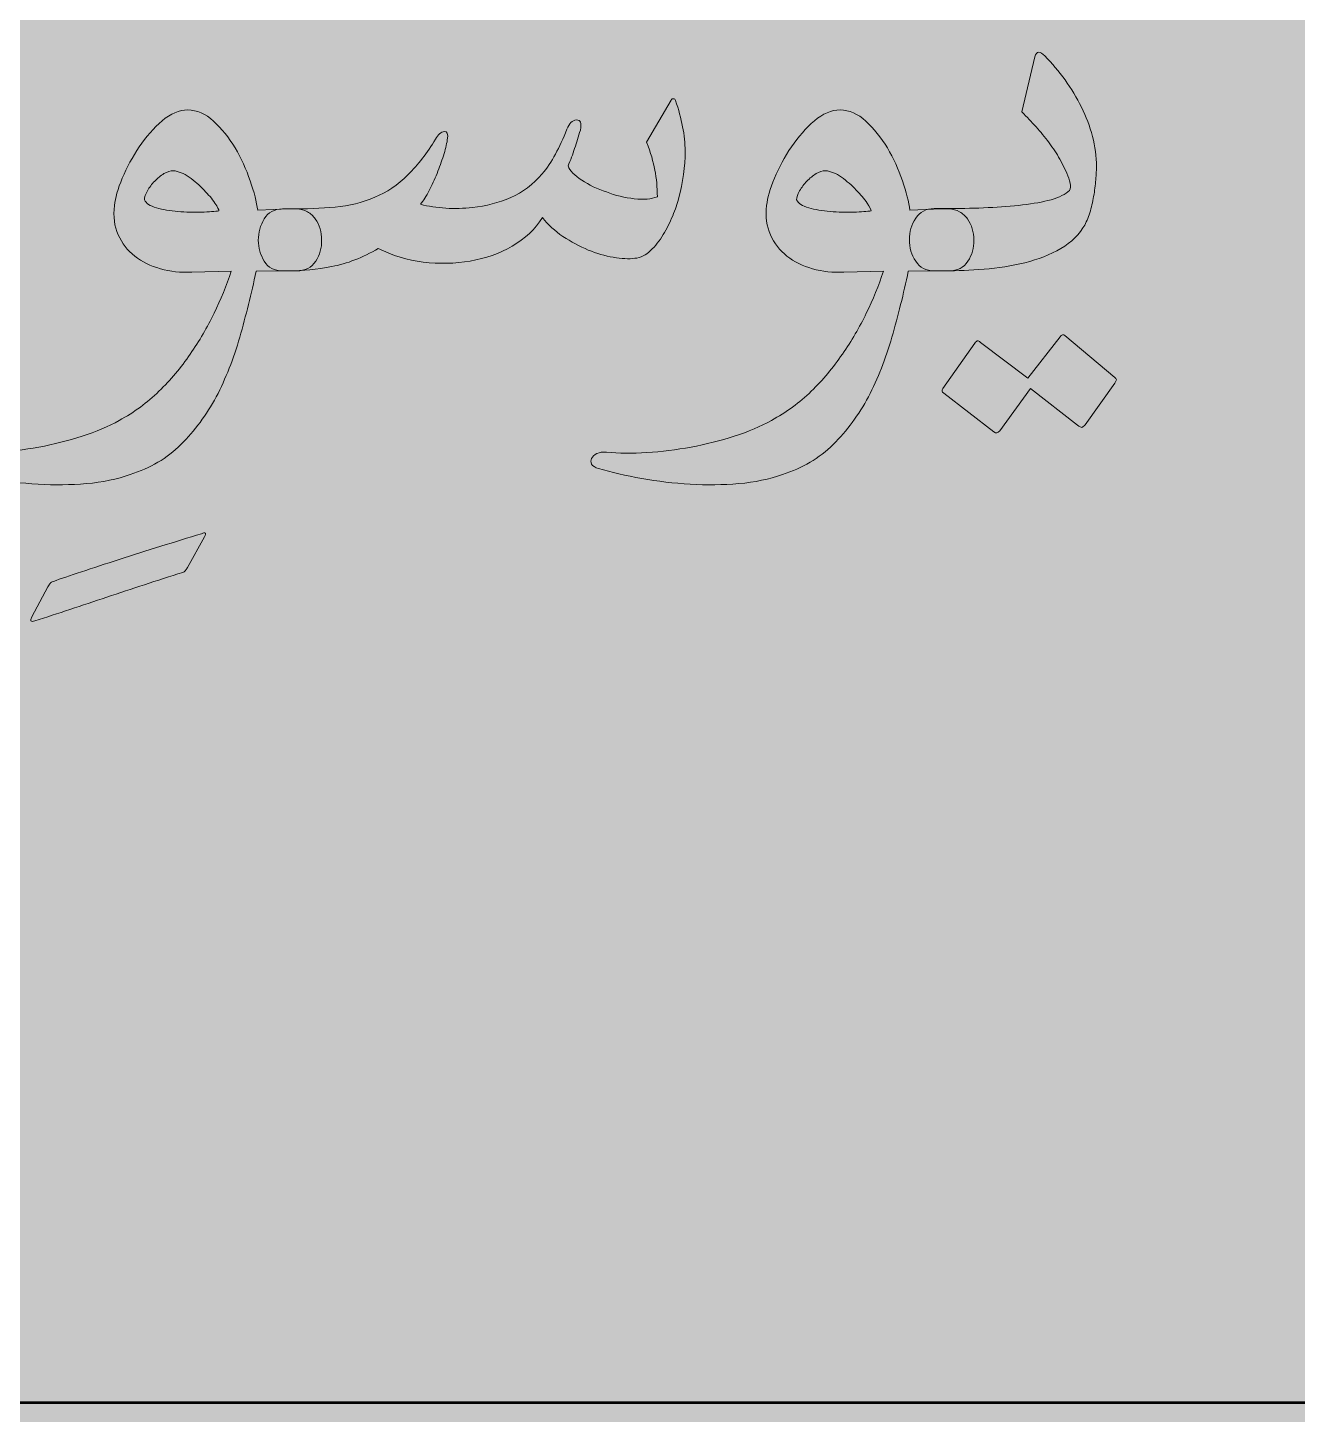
# Model space of a CAD drawing. Header units: inches. Extents: x -1481 to -429, y -1676 to -696.
# Drawn here: x -817.47 to -800.59, y -1240.95 to -1222.51 of the extents above; entities that cross this region are included whole.
import ezdxf

# ---------------------------------------------------------------- set-up
doc = ezdxf.new("R2010")
doc.units = ezdxf.units.IN
doc.header["$MEASUREMENT"] = 0
doc.layers.add('Layer 1', color=7, linetype='Continuous')

# ---------------------------------------------------------------- blocks, each defined once
blk = doc.blocks.new('block 75')
at = {"layer": 'Layer 1', "true_color": 0x009344}
h = blk.add_hatch(color=114, dxfattribs=at)
h.dxf.hatch_style = 2
h.paths.add_polyline_path([(-693.785, -1296.171), (-933.785, -1296.171), (-933.785, -1006.171), (-693.785, -1006.171)])
blk = doc.blocks.new('block 140')
at = {"layer": 'Layer 1', "true_color": 0x49c6ea}
h = blk.add_hatch(color=133, dxfattribs=at)
h.dxf.hatch_style = 2
h.paths.add_polyline_path([(-919.173, -1282.809), (-748.857, -1282.809), (-748.857, -1065.618), (-919.173, -1065.618)])
h = blk.add_hatch(color=133, dxfattribs=at)
h.dxf.hatch_style = 2
h.paths.add_polyline_path([(-907.435, -1277.731), (-761.338, -1277.731), (-761.338, -1076.165), (-907.435, -1076.165)])
at = {"layer": 'Layer 1', "true_color": 0xffed96}
h = blk.add_hatch(color=41, dxfattribs=at)
h.dxf.hatch_style = 2
h.paths.add_polyline_path([(-912.062, -1240.799), (-756.36, -1240.799), (-756.36, -1208.274), (-912.062, -1208.274)])
at = {"layer": 'Layer 1', "lineweight": 0}
blk.add_lwpolyline([(-912.062, -1240.799), (-756.36, -1240.799), (-756.36, -1208.274), (-912.062, -1208.274), (-912.062, -1240.799)], dxfattribs=at)
at = {"layer": 'Layer 1', "color": 44, "lineweight": 53, "true_color": 0xaf7e09}
blk.add_lwpolyline([(-912.062, -1240.799), (-756.36, -1240.799), (-756.36, -1208.274), (-912.062, -1208.274), (-912.062, -1240.799)], dxfattribs=at)
blk = doc.blocks.new('block 187')
at = {"layer": 'Layer 1', "true_color": 0x231f20}
h = blk.add_hatch(color=250, dxfattribs=at)
h.dxf.hatch_style = 2
edge = h.paths.add_edge_path()
edge.add_spline(control_points=[(-815.407, -1229.756), (-815.75, -1229.864), (-816.087, -1229.974), (-816.419, -1230.086), (-816.752, -1230.198), (-817.07, -1230.303), (-817.375, -1230.401), (-817.431, -1230.419), (-817.445, -1230.401), (-817.417, -1230.349), (-817.417, -1230.349), (-817.201, -1229.95), (-817.201, -1229.95), (-817.191, -1229.929), (-817.181, -1229.913), (-817.173, -1229.903), (-817.164, -1229.892), (-817.149, -1229.883), (-817.128, -1229.876), (-817.034, -1229.841), (-816.909, -1229.798), (-816.755, -1229.748), (-816.601, -1229.697), (-816.434, -1229.643), (-816.254, -1229.585), (-816.074, -1229.527), (-815.889, -1229.469), (-815.7, -1229.409), (-815.511, -1229.35), (-815.331, -1229.294), (-815.16, -1229.241), (-815.132, -1229.231), (-815.114, -1229.228), (-815.107, -1229.233), (-815.1, -1229.239), (-815.104, -1229.255), (-815.118, -1229.283), (-815.118, -1229.283), (-815.344, -1229.693), (-815.344, -1229.693), (-815.354, -1229.707), (-815.364, -1229.72), (-815.372, -1229.732), (-815.381, -1229.744), (-815.393, -1229.752), (-815.407, -1229.756)], knot_values=[0, 0, 0, 0, 1, 1, 1, 2, 2, 2, 3, 3, 3, 4, 4, 4, 5, 5, 5, 6, 6, 6, 7, 7, 7, 8, 8, 8, 9, 9, 9, 10, 10, 10, 11, 11, 11, 12, 12, 12, 13, 13, 13, 14, 14, 14, 15, 15, 15, 15], degree=3, periodic=1)
at = {"layer": 'Layer 1', "lineweight": 0}
blk.add_open_spline([(-815.407, -1229.756), (-815.75, -1229.864), (-816.087, -1229.974), (-816.419, -1230.086), (-816.752, -1230.198), (-817.07, -1230.303), (-817.375, -1230.401), (-817.431, -1230.419), (-817.445, -1230.401), (-817.417, -1230.349), (-817.417, -1230.349), (-817.201, -1229.95), (-817.201, -1229.95), (-817.191, -1229.929), (-817.181, -1229.913), (-817.173, -1229.903), (-817.164, -1229.892), (-817.149, -1229.883), (-817.128, -1229.876), (-817.034, -1229.841), (-816.909, -1229.798), (-816.755, -1229.748), (-816.601, -1229.697), (-816.434, -1229.643), (-816.254, -1229.585), (-816.074, -1229.527), (-815.889, -1229.469), (-815.7, -1229.409), (-815.511, -1229.35), (-815.331, -1229.294), (-815.16, -1229.241), (-815.132, -1229.231), (-815.114, -1229.228), (-815.107, -1229.233), (-815.1, -1229.239), (-815.104, -1229.255), (-815.118, -1229.283), (-815.118, -1229.283), (-815.344, -1229.693), (-815.344, -1229.693), (-815.354, -1229.707), (-815.364, -1229.72), (-815.372, -1229.732), (-815.381, -1229.744), (-815.393, -1229.752), (-815.407, -1229.756)], degree=3, knots=[0, 0, 0, 0, 1, 1, 1, 2, 2, 2, 3, 3, 3, 4, 4, 4, 5, 5, 5, 6, 6, 6, 7, 7, 7, 8, 8, 8, 9, 9, 9, 10, 10, 10, 11, 11, 11, 12, 12, 12, 13, 13, 13, 14, 14, 14, 15, 15, 15, 15], dxfattribs=at)
blk = doc.blocks.new('block 139')
at = {"layer": 'Layer 1', "true_color": 0x231f20}
h = blk.add_hatch(color=250, dxfattribs=at)
h.dxf.hatch_style = 2
edge = h.paths.add_edge_path()
edge.add_spline(control_points=[(-803.944, -1222.886), (-803.846, -1222.984), (-803.756, -1223.09), (-803.674, -1223.206), (-803.591, -1223.321), (-803.519, -1223.442), (-803.456, -1223.568), (-803.393, -1223.694), (-803.344, -1223.823), (-803.309, -1223.956), (-803.274, -1224.089), (-803.256, -1224.224), (-803.256, -1224.36), (-803.256, -1224.42), (-803.26, -1224.486), (-803.267, -1224.56), (-803.274, -1224.633), (-803.284, -1224.708), (-803.298, -1224.783), (-803.312, -1224.858), (-803.331, -1224.93), (-803.353, -1224.998), (-803.376, -1225.066), (-803.403, -1225.125), (-803.435, -1225.174), (-803.519, -1225.3), (-803.635, -1225.401), (-803.784, -1225.478), (-803.932, -1225.555), (-804.096, -1225.613), (-804.274, -1225.652), (-804.453, -1225.69), (-804.634, -1225.715), (-804.818, -1225.728), (-805.001, -1225.74), (-805.169, -1225.746), (-805.319, -1225.746), (-805.319, -1225.746), (-805.413, -1225.746), (-805.413, -1225.746), (-805.522, -1225.746), (-805.604, -1225.703), (-805.66, -1225.617), (-805.716, -1225.532), (-805.744, -1225.436), (-805.744, -1225.331), (-805.744, -1225.226), (-805.716, -1225.131), (-805.66, -1225.045), (-805.604, -1224.96), (-805.522, -1224.917), (-805.413, -1224.917), (-805.413, -1224.917), (-805.319, -1224.917), (-805.319, -1224.917), (-805.151, -1224.917), (-804.984, -1224.914), (-804.818, -1224.909), (-804.652, -1224.904), (-804.495, -1224.894), (-804.348, -1224.88), (-804.198, -1224.866), (-804.063, -1224.846), (-803.944, -1224.82), (-803.825, -1224.793), (-803.73, -1224.758), (-803.66, -1224.712), (-803.622, -1224.691), (-803.602, -1224.665), (-803.6, -1224.633), (-803.598, -1224.602), (-803.606, -1224.562), (-803.624, -1224.513), (-803.659, -1224.422), (-803.698, -1224.338), (-803.742, -1224.261), (-803.786, -1224.184), (-803.834, -1224.11), (-803.886, -1224.04), (-803.942, -1223.967), (-804, -1223.897), (-804.059, -1223.83), (-804.119, -1223.764), (-804.182, -1223.697), (-804.248, -1223.631), (-804.248, -1223.631), (-804.075, -1222.896), (-804.075, -1222.896), (-804.065, -1222.858), (-804.047, -1222.838), (-804.023, -1222.838), (-803.998, -1222.838), (-803.972, -1222.854), (-803.944, -1222.886)], knot_values=[0, 0, 0, 0, 1, 1, 1, 2, 2, 2, 3, 3, 3, 4, 4, 4, 5, 5, 5, 6, 6, 6, 7, 7, 7, 8, 8, 8, 9, 9, 9, 10, 10, 10, 11, 11, 11, 12, 12, 12, 13, 13, 13, 14, 14, 14, 15, 15, 15, 16, 16, 16, 17, 17, 17, 18, 18, 18, 19, 19, 19, 20, 20, 20, 21, 21, 21, 22, 22, 22, 23, 23, 23, 24, 24, 24, 25, 25, 25, 26, 26, 26, 27, 27, 27, 28, 28, 28, 29, 29, 29, 30, 30, 30, 31, 31, 31, 31], degree=3, periodic=1)
edge = h.paths.add_edge_path()
edge.add_spline(control_points=[(-803.408, -1227.793), (-803.426, -1227.814), (-803.44, -1227.825), (-803.45, -1227.827), (-803.461, -1227.829), (-803.48, -1227.819), (-803.508, -1227.798), (-803.508, -1227.798), (-804.133, -1227.31), (-804.133, -1227.31), (-804.133, -1227.31), (-804.542, -1227.872), (-804.542, -1227.872), (-804.567, -1227.903), (-804.593, -1227.908), (-804.621, -1227.887), (-804.621, -1227.887), (-805.287, -1227.373), (-805.287, -1227.373), (-805.312, -1227.355), (-805.315, -1227.334), (-805.298, -1227.31), (-805.298, -1227.31), (-804.873, -1226.706), (-804.873, -1226.706), (-804.859, -1226.685), (-804.847, -1226.675), (-804.836, -1226.675), (-804.826, -1226.675), (-804.813, -1226.682), (-804.799, -1226.696), (-804.799, -1226.696), (-804.169, -1227.174), (-804.169, -1227.174), (-804.169, -1227.174), (-803.739, -1226.622), (-803.739, -1226.622), (-803.718, -1226.594), (-803.697, -1226.589), (-803.676, -1226.607), (-803.676, -1226.607), (-803.01, -1227.163), (-803.01, -1227.163), (-802.985, -1227.181), (-802.985, -1227.205), (-803.01, -1227.237), (-803.01, -1227.237), (-803.408, -1227.793), (-803.408, -1227.793)], knot_values=[0, 0, 0, 0, 1, 1, 1, 2, 2, 2, 3, 3, 3, 4, 4, 4, 5, 5, 5, 6, 6, 6, 7, 7, 7, 8, 8, 8, 9, 9, 9, 10, 10, 10, 11, 11, 11, 12, 12, 12, 13, 13, 13, 14, 14, 14, 15, 15, 15, 16, 16, 16, 16], degree=3, periodic=1)
h = blk.add_hatch(color=250, dxfattribs=at)
h.dxf.hatch_style = 2
edge = h.paths.add_edge_path()
edge.add_spline(control_points=[(-810.298, -1223.862), (-810.27, -1223.785), (-810.228, -1223.744), (-810.172, -1223.738), (-810.116, -1223.733), (-810.099, -1223.778), (-810.12, -1223.872), (-810.144, -1223.956), (-810.17, -1224.038), (-810.196, -1224.116), (-810.222, -1224.195), (-810.251, -1224.273), (-810.283, -1224.35), (-810.258, -1224.413), (-810.198, -1224.476), (-810.102, -1224.539), (-810.005, -1224.602), (-809.896, -1224.654), (-809.773, -1224.696), (-809.651, -1224.742), (-809.528, -1224.772), (-809.403, -1224.786), (-809.279, -1224.8), (-809.177, -1224.791), (-809.096, -1224.759), (-809.096, -1224.633), (-809.107, -1224.515), (-809.128, -1224.405), (-809.149, -1224.295), (-809.186, -1224.171), (-809.238, -1224.035), (-809.238, -1224.035), (-808.913, -1223.473), (-808.913, -1223.473), (-808.906, -1223.459), (-808.895, -1223.453), (-808.881, -1223.455), (-808.867, -1223.457), (-808.859, -1223.465), (-808.855, -1223.479), (-808.771, -1223.72), (-808.728, -1223.944), (-808.726, -1224.15), (-808.725, -1224.357), (-808.754, -1224.569), (-808.813, -1224.786), (-808.831, -1224.852), (-808.857, -1224.928), (-808.892, -1225.014), (-808.927, -1225.1), (-808.969, -1225.183), (-809.018, -1225.263), (-809.067, -1225.344), (-809.123, -1225.415), (-809.186, -1225.476), (-809.249, -1225.537), (-809.319, -1225.571), (-809.396, -1225.578), (-809.476, -1225.589), (-809.571, -1225.584), (-809.682, -1225.565), (-809.792, -1225.546), (-809.903, -1225.513), (-810.015, -1225.468), (-810.13, -1225.419), (-810.242, -1225.359), (-810.351, -1225.287), (-810.459, -1225.215), (-810.55, -1225.132), (-810.624, -1225.037), (-810.722, -1225.191), (-810.856, -1225.317), (-811.025, -1225.415), (-811.195, -1225.513), (-811.381, -1225.58), (-811.584, -1225.615), (-811.787, -1225.65), (-811.995, -1225.654), (-812.209, -1225.628), (-812.422, -1225.602), (-812.622, -1225.541), (-812.807, -1225.447), (-813.017, -1225.569), (-813.223, -1225.65), (-813.424, -1225.688), (-813.625, -1225.727), (-813.813, -1225.746), (-813.988, -1225.746), (-813.988, -1225.746), (-814.082, -1225.746), (-814.082, -1225.746), (-814.191, -1225.746), (-814.271, -1225.703), (-814.324, -1225.617), (-814.376, -1225.532), (-814.403, -1225.438), (-814.403, -1225.337), (-814.403, -1225.235), (-814.376, -1225.141), (-814.324, -1225.053), (-814.271, -1224.966), (-814.191, -1224.922), (-814.082, -1224.922), (-814.082, -1224.922), (-813.988, -1224.922), (-813.988, -1224.922), (-813.768, -1224.922), (-813.566, -1224.914), (-813.382, -1224.898), (-813.198, -1224.883), (-813.022, -1224.838), (-812.854, -1224.765), (-812.697, -1224.702), (-812.55, -1224.603), (-812.413, -1224.468), (-812.277, -1224.333), (-812.155, -1224.175), (-812.046, -1223.993), (-812.011, -1223.93), (-811.973, -1223.896), (-811.931, -1223.891), (-811.889, -1223.885), (-811.875, -1223.923), (-811.889, -1224.004), (-811.899, -1224.066), (-811.917, -1224.137), (-811.941, -1224.213), (-811.966, -1224.29), (-811.994, -1224.369), (-812.025, -1224.45), (-812.057, -1224.53), (-812.092, -1224.606), (-812.13, -1224.678), (-812.169, -1224.75), (-812.207, -1224.81), (-812.246, -1224.859), (-812.141, -1224.887), (-812.029, -1224.905), (-811.91, -1224.911), (-811.791, -1224.919), (-811.672, -1224.915), (-811.553, -1224.901), (-811.374, -1224.884), (-811.205, -1224.84), (-811.046, -1224.77), (-810.887, -1224.7), (-810.748, -1224.595), (-810.629, -1224.455), (-810.563, -1224.378), (-810.503, -1224.29), (-810.451, -1224.192), (-810.398, -1224.095), (-810.347, -1223.984), (-810.298, -1223.862)], knot_values=[0, 0, 0, 0, 1, 1, 1, 2, 2, 2, 3, 3, 3, 4, 4, 4, 5, 5, 5, 6, 6, 6, 7, 7, 7, 8, 8, 8, 9, 9, 9, 10, 10, 10, 11, 11, 11, 12, 12, 12, 13, 13, 13, 14, 14, 14, 15, 15, 15, 16, 16, 16, 17, 17, 17, 18, 18, 18, 19, 19, 19, 20, 20, 20, 21, 21, 21, 22, 22, 22, 23, 23, 23, 24, 24, 24, 25, 25, 25, 26, 26, 26, 27, 27, 27, 28, 28, 28, 29, 29, 29, 30, 30, 30, 31, 31, 31, 32, 32, 32, 33, 33, 33, 34, 34, 34, 35, 35, 35, 36, 36, 36, 37, 37, 37, 38, 38, 38, 39, 39, 39, 40, 40, 40, 41, 41, 41, 42, 42, 42, 43, 43, 43, 44, 44, 44, 45, 45, 45, 46, 46, 46, 47, 47, 47, 48, 48, 48, 49, 49, 49, 50, 50, 50, 51, 51, 51, 51], degree=3, periodic=1)
h = blk.add_hatch(color=250, dxfattribs=at)
h.dxf.hatch_style = 2
edge = h.paths.add_edge_path()
edge.add_spline(control_points=[(-814.763, -1225.751), (-814.763, -1225.751), (-815.288, -1225.762), (-815.288, -1225.762), (-815.435, -1225.769), (-815.574, -1225.754), (-815.705, -1225.717), (-815.836, -1225.68), (-815.95, -1225.624), (-816.046, -1225.549), (-816.143, -1225.474), (-816.216, -1225.38), (-816.267, -1225.266), (-816.317, -1225.152), (-816.334, -1225.022), (-816.317, -1224.875), (-816.306, -1224.777), (-816.271, -1224.656), (-816.212, -1224.513), (-816.152, -1224.369), (-816.077, -1224.23), (-815.986, -1224.095), (-815.895, -1223.961), (-815.794, -1223.845), (-815.682, -1223.749), (-815.57, -1223.653), (-815.456, -1223.605), (-815.34, -1223.605), (-815.218, -1223.605), (-815.103, -1223.654), (-814.997, -1223.754), (-814.89, -1223.854), (-814.795, -1223.972), (-814.711, -1224.108), (-814.63, -1224.248), (-814.564, -1224.395), (-814.511, -1224.547), (-814.459, -1224.699), (-814.425, -1224.829), (-814.411, -1224.938), (-814.411, -1224.938), (-813.992, -1224.922), (-813.992, -1224.922), (-813.992, -1224.922), (-813.892, -1224.922), (-813.892, -1224.922), (-813.839, -1224.922), (-813.792, -1224.934), (-813.75, -1224.959), (-813.708, -1224.983), (-813.673, -1225.015), (-813.645, -1225.053), (-813.617, -1225.092), (-813.596, -1225.135), (-813.582, -1225.184), (-813.568, -1225.233), (-813.561, -1225.284), (-813.561, -1225.337), (-813.558, -1225.438), (-813.584, -1225.532), (-813.64, -1225.617), (-813.696, -1225.703), (-813.78, -1225.746), (-813.892, -1225.746), (-813.892, -1225.746), (-813.992, -1225.746), (-813.992, -1225.746), (-813.992, -1225.746), (-814.432, -1225.751), (-814.432, -1225.751), (-814.495, -1226.049), (-814.568, -1226.341), (-814.65, -1226.628), (-814.732, -1226.915), (-814.837, -1227.179), (-814.962, -1227.42), (-815.092, -1227.662), (-815.249, -1227.873), (-815.432, -1228.055), (-815.616, -1228.237), (-815.841, -1228.37), (-816.107, -1228.454), (-816.282, -1228.517), (-816.475, -1228.557), (-816.687, -1228.575), (-816.898, -1228.592), (-817.114, -1228.595), (-817.332, -1228.583), (-817.551, -1228.571), (-817.766, -1228.545), (-817.978, -1228.507), (-818.189, -1228.468), (-818.381, -1228.424), (-818.552, -1228.375), (-818.601, -1228.361), (-818.632, -1228.341), (-818.644, -1228.315), (-818.657, -1228.289), (-818.657, -1228.263), (-818.644, -1228.239), (-818.632, -1228.215), (-818.608, -1228.194), (-818.573, -1228.176), (-818.538, -1228.159), (-818.496, -1228.152), (-818.447, -1228.155), (-818.283, -1228.173), (-818.104, -1228.175), (-817.91, -1228.163), (-817.715, -1228.151), (-817.519, -1228.126), (-817.322, -1228.089), (-817.124, -1228.053), (-816.932, -1228.005), (-816.747, -1227.945), (-816.562, -1227.886), (-816.397, -1227.816), (-816.254, -1227.735), (-816.054, -1227.627), (-815.878, -1227.497), (-815.724, -1227.347), (-815.57, -1227.196), (-815.431, -1227.032), (-815.309, -1226.853), (-815.186, -1226.675), (-815.081, -1226.494), (-814.991, -1226.31), (-814.902, -1226.127), (-814.826, -1225.94), (-814.763, -1225.751)], knot_values=[0, 0, 0, 0, 1, 1, 1, 2, 2, 2, 3, 3, 3, 4, 4, 4, 5, 5, 5, 6, 6, 6, 7, 7, 7, 8, 8, 8, 9, 9, 9, 10, 10, 10, 11, 11, 11, 12, 12, 12, 13, 13, 13, 14, 14, 14, 15, 15, 15, 16, 16, 16, 17, 17, 17, 18, 18, 18, 19, 19, 19, 20, 20, 20, 21, 21, 21, 22, 22, 22, 23, 23, 23, 24, 24, 24, 25, 25, 25, 26, 26, 26, 27, 27, 27, 28, 28, 28, 29, 29, 29, 30, 30, 30, 31, 31, 31, 32, 32, 32, 33, 33, 33, 34, 34, 34, 35, 35, 35, 36, 36, 36, 37, 37, 37, 38, 38, 38, 39, 39, 39, 40, 40, 40, 41, 41, 41, 42, 42, 42, 43, 43, 43, 43], degree=3, periodic=1)
edge = h.paths.add_edge_path()
edge.add_spline(control_points=[(-815.918, -1224.801), (-815.897, -1224.847), (-815.843, -1224.882), (-815.758, -1224.906), (-815.672, -1224.931), (-815.577, -1224.947), (-815.472, -1224.956), (-815.367, -1224.965), (-815.263, -1224.968), (-815.159, -1224.964), (-815.056, -1224.961), (-814.978, -1224.955), (-814.926, -1224.948), (-814.926, -1224.934), (-814.944, -1224.899), (-814.981, -1224.843), (-815.018, -1224.787), (-815.066, -1224.73), (-815.125, -1224.67), (-815.185, -1224.607), (-815.25, -1224.55), (-815.322, -1224.499), (-815.394, -1224.449), (-815.465, -1224.42), (-815.535, -1224.413), (-815.573, -1224.413), (-815.614, -1224.426), (-815.658, -1224.452), (-815.702, -1224.478), (-815.743, -1224.512), (-815.781, -1224.552), (-815.82, -1224.592), (-815.852, -1224.635), (-815.878, -1224.681), (-815.905, -1224.726), (-815.918, -1224.766), (-815.918, -1224.801)], knot_values=[0, 0, 0, 0, 1, 1, 1, 2, 2, 2, 3, 3, 3, 4, 4, 4, 5, 5, 5, 6, 6, 6, 7, 7, 7, 8, 8, 8, 9, 9, 9, 10, 10, 10, 11, 11, 11, 12, 12, 12, 12], degree=3, periodic=1)
h = blk.add_hatch(color=250, dxfattribs=at)
h.dxf.hatch_style = 2
edge = h.paths.add_edge_path()
edge.add_spline(control_points=[(-806.089, -1225.751), (-806.089, -1225.751), (-806.614, -1225.762), (-806.614, -1225.762), (-806.76, -1225.769), (-806.9, -1225.754), (-807.031, -1225.717), (-807.162, -1225.68), (-807.276, -1225.624), (-807.372, -1225.549), (-807.468, -1225.474), (-807.542, -1225.38), (-807.592, -1225.266), (-807.643, -1225.152), (-807.66, -1225.022), (-807.642, -1224.875), (-807.632, -1224.777), (-807.597, -1224.656), (-807.537, -1224.513), (-807.478, -1224.369), (-807.403, -1224.23), (-807.312, -1224.095), (-807.221, -1223.961), (-807.119, -1223.845), (-807.007, -1223.749), (-806.895, -1223.653), (-806.781, -1223.605), (-806.666, -1223.605), (-806.544, -1223.605), (-806.429, -1223.654), (-806.322, -1223.754), (-806.216, -1223.854), (-806.12, -1223.972), (-806.036, -1224.108), (-805.956, -1224.248), (-805.889, -1224.395), (-805.837, -1224.547), (-805.784, -1224.699), (-805.751, -1224.829), (-805.737, -1224.938), (-805.737, -1224.938), (-805.317, -1224.922), (-805.317, -1224.922), (-805.317, -1224.922), (-805.217, -1224.922), (-805.217, -1224.922), (-805.165, -1224.922), (-805.118, -1224.934), (-805.076, -1224.959), (-805.034, -1224.983), (-804.999, -1225.015), (-804.971, -1225.053), (-804.943, -1225.092), (-804.922, -1225.135), (-804.908, -1225.184), (-804.894, -1225.233), (-804.887, -1225.284), (-804.887, -1225.337), (-804.883, -1225.438), (-804.91, -1225.532), (-804.965, -1225.617), (-805.022, -1225.703), (-805.105, -1225.746), (-805.217, -1225.746), (-805.217, -1225.746), (-805.317, -1225.746), (-805.317, -1225.746), (-805.317, -1225.746), (-805.758, -1225.751), (-805.758, -1225.751), (-805.821, -1226.049), (-805.894, -1226.341), (-805.976, -1226.628), (-806.058, -1226.915), (-806.162, -1227.179), (-806.288, -1227.42), (-806.418, -1227.662), (-806.574, -1227.873), (-806.758, -1228.055), (-806.942, -1228.237), (-807.166, -1228.37), (-807.432, -1228.454), (-807.607, -1228.517), (-807.801, -1228.557), (-808.012, -1228.575), (-808.224, -1228.592), (-808.439, -1228.595), (-808.658, -1228.583), (-808.877, -1228.571), (-809.092, -1228.545), (-809.303, -1228.507), (-809.515, -1228.468), (-809.707, -1228.424), (-809.878, -1228.375), (-809.927, -1228.361), (-809.958, -1228.341), (-809.97, -1228.315), (-809.982, -1228.289), (-809.982, -1228.263), (-809.97, -1228.239), (-809.958, -1228.215), (-809.934, -1228.194), (-809.899, -1228.176), (-809.864, -1228.159), (-809.822, -1228.152), (-809.773, -1228.155), (-809.609, -1228.173), (-809.429, -1228.175), (-809.235, -1228.163), (-809.041, -1228.151), (-808.845, -1228.126), (-808.647, -1228.089), (-808.45, -1228.053), (-808.258, -1228.005), (-808.073, -1227.945), (-807.887, -1227.886), (-807.723, -1227.816), (-807.579, -1227.735), (-807.38, -1227.627), (-807.203, -1227.497), (-807.049, -1227.347), (-806.895, -1227.196), (-806.757, -1227.032), (-806.635, -1226.853), (-806.512, -1226.675), (-806.406, -1226.494), (-806.317, -1226.31), (-806.228, -1226.127), (-806.152, -1225.94), (-806.089, -1225.751)], knot_values=[0, 0, 0, 0, 1, 1, 1, 2, 2, 2, 3, 3, 3, 4, 4, 4, 5, 5, 5, 6, 6, 6, 7, 7, 7, 8, 8, 8, 9, 9, 9, 10, 10, 10, 11, 11, 11, 12, 12, 12, 13, 13, 13, 14, 14, 14, 15, 15, 15, 16, 16, 16, 17, 17, 17, 18, 18, 18, 19, 19, 19, 20, 20, 20, 21, 21, 21, 22, 22, 22, 23, 23, 23, 24, 24, 24, 25, 25, 25, 26, 26, 26, 27, 27, 27, 28, 28, 28, 29, 29, 29, 30, 30, 30, 31, 31, 31, 32, 32, 32, 33, 33, 33, 34, 34, 34, 35, 35, 35, 36, 36, 36, 37, 37, 37, 38, 38, 38, 39, 39, 39, 40, 40, 40, 41, 41, 41, 42, 42, 42, 43, 43, 43, 43], degree=3, periodic=1)
edge = h.paths.add_edge_path()
edge.add_spline(control_points=[(-807.243, -1224.801), (-807.222, -1224.847), (-807.169, -1224.882), (-807.083, -1224.906), (-806.998, -1224.931), (-806.902, -1224.947), (-806.797, -1224.956), (-806.692, -1224.965), (-806.588, -1224.968), (-806.485, -1224.964), (-806.382, -1224.961), (-806.304, -1224.955), (-806.251, -1224.948), (-806.251, -1224.934), (-806.27, -1224.899), (-806.306, -1224.843), (-806.343, -1224.787), (-806.391, -1224.73), (-806.451, -1224.67), (-806.51, -1224.607), (-806.576, -1224.55), (-806.648, -1224.499), (-806.719, -1224.449), (-806.79, -1224.42), (-806.86, -1224.413), (-806.899, -1224.413), (-806.94, -1224.426), (-806.984, -1224.452), (-807.027, -1224.478), (-807.068, -1224.512), (-807.107, -1224.552), (-807.145, -1224.592), (-807.178, -1224.635), (-807.204, -1224.681), (-807.23, -1224.726), (-807.243, -1224.766), (-807.243, -1224.801)], knot_values=[0, 0, 0, 0, 1, 1, 1, 2, 2, 2, 3, 3, 3, 4, 4, 4, 5, 5, 5, 6, 6, 6, 7, 7, 7, 8, 8, 8, 9, 9, 9, 10, 10, 10, 11, 11, 11, 12, 12, 12, 12], degree=3, periodic=1)
at = {"layer": 'Layer 1', "lineweight": 0}
for points, knots in [([(-803.944, -1222.886), (-803.846, -1222.984), (-803.756, -1223.09), (-803.674, -1223.206), (-803.591, -1223.321), (-803.519, -1223.442), (-803.456, -1223.568), (-803.393, -1223.694), (-803.344, -1223.823), (-803.309, -1223.956), (-803.274, -1224.089), (-803.256, -1224.224), (-803.256, -1224.36), (-803.256, -1224.42), (-803.26, -1224.486), (-803.267, -1224.56), (-803.274, -1224.633), (-803.284, -1224.708), (-803.298, -1224.783), (-803.312, -1224.858), (-803.331, -1224.93), (-803.353, -1224.998), (-803.376, -1225.066), (-803.403, -1225.125), (-803.435, -1225.174), (-803.519, -1225.3), (-803.635, -1225.401), (-803.784, -1225.478), (-803.932, -1225.555), (-804.096, -1225.613), (-804.274, -1225.652), (-804.453, -1225.69), (-804.634, -1225.715), (-804.818, -1225.728), (-805.001, -1225.74), (-805.169, -1225.746), (-805.319, -1225.746), (-805.319, -1225.746), (-805.413, -1225.746), (-805.413, -1225.746), (-805.522, -1225.746), (-805.604, -1225.703), (-805.66, -1225.617), (-805.716, -1225.532), (-805.744, -1225.436), (-805.744, -1225.331), (-805.744, -1225.226), (-805.716, -1225.131), (-805.66, -1225.045), (-805.604, -1224.96), (-805.522, -1224.917), (-805.413, -1224.917), (-805.413, -1224.917), (-805.319, -1224.917), (-805.319, -1224.917), (-805.151, -1224.917), (-804.984, -1224.914), (-804.818, -1224.909), (-804.652, -1224.904), (-804.495, -1224.894), (-804.348, -1224.88), (-804.198, -1224.866), (-804.063, -1224.846), (-803.944, -1224.82), (-803.825, -1224.793), (-803.73, -1224.758), (-803.66, -1224.712), (-803.622, -1224.691), (-803.602, -1224.665), (-803.6, -1224.633), (-803.598, -1224.602), (-803.606, -1224.562), (-803.624, -1224.513), (-803.659, -1224.422), (-803.698, -1224.338), (-803.742, -1224.261), (-803.786, -1224.184), (-803.834, -1224.11), (-803.886, -1224.04), (-803.942, -1223.967), (-804, -1223.897), (-804.059, -1223.83), (-804.119, -1223.764), (-804.182, -1223.697), (-804.248, -1223.631), (-804.248, -1223.631), (-804.075, -1222.896), (-804.075, -1222.896), (-804.065, -1222.858), (-804.047, -1222.838), (-804.023, -1222.838), (-803.998, -1222.838), (-803.972, -1222.854), (-803.944, -1222.886)], [0, 0, 0, 0, 1, 1, 1, 2, 2, 2, 3, 3, 3, 4, 4, 4, 5, 5, 5, 6, 6, 6, 7, 7, 7, 8, 8, 8, 9, 9, 9, 10, 10, 10, 11, 11, 11, 12, 12, 12, 13, 13, 13, 14, 14, 14, 15, 15, 15, 16, 16, 16, 17, 17, 17, 18, 18, 18, 19, 19, 19, 20, 20, 20, 21, 21, 21, 22, 22, 22, 23, 23, 23, 24, 24, 24, 25, 25, 25, 26, 26, 26, 27, 27, 27, 28, 28, 28, 29, 29, 29, 30, 30, 30, 31, 31, 31, 31]), ([(-810.298, -1223.862), (-810.27, -1223.785), (-810.228, -1223.744), (-810.172, -1223.738), (-810.116, -1223.733), (-810.099, -1223.778), (-810.12, -1223.872), (-810.144, -1223.956), (-810.17, -1224.038), (-810.196, -1224.116), (-810.222, -1224.195), (-810.251, -1224.273), (-810.283, -1224.35), (-810.258, -1224.413), (-810.198, -1224.476), (-810.102, -1224.539), (-810.005, -1224.602), (-809.896, -1224.654), (-809.773, -1224.696), (-809.651, -1224.742), (-809.528, -1224.772), (-809.403, -1224.786), (-809.279, -1224.8), (-809.177, -1224.791), (-809.096, -1224.759), (-809.096, -1224.633), (-809.107, -1224.515), (-809.128, -1224.405), (-809.149, -1224.295), (-809.186, -1224.171), (-809.238, -1224.035), (-809.238, -1224.035), (-808.913, -1223.473), (-808.913, -1223.473), (-808.906, -1223.459), (-808.895, -1223.453), (-808.881, -1223.455), (-808.867, -1223.457), (-808.859, -1223.465), (-808.855, -1223.479), (-808.771, -1223.72), (-808.728, -1223.944), (-808.726, -1224.15), (-808.725, -1224.357), (-808.754, -1224.569), (-808.813, -1224.786), (-808.831, -1224.852), (-808.857, -1224.928), (-808.892, -1225.014), (-808.927, -1225.1), (-808.969, -1225.183), (-809.018, -1225.263), (-809.067, -1225.344), (-809.123, -1225.415), (-809.186, -1225.476), (-809.249, -1225.537), (-809.319, -1225.571), (-809.396, -1225.578), (-809.476, -1225.589), (-809.571, -1225.584), (-809.682, -1225.565), (-809.792, -1225.546), (-809.903, -1225.513), (-810.015, -1225.468), (-810.13, -1225.419), (-810.242, -1225.359), (-810.351, -1225.287), (-810.459, -1225.215), (-810.55, -1225.132), (-810.624, -1225.037), (-810.722, -1225.191), (-810.856, -1225.317), (-811.025, -1225.415), (-811.195, -1225.513), (-811.381, -1225.58), (-811.584, -1225.615), (-811.787, -1225.65), (-811.995, -1225.654), (-812.209, -1225.628), (-812.422, -1225.602), (-812.622, -1225.541), (-812.807, -1225.447), (-813.017, -1225.569), (-813.223, -1225.65), (-813.424, -1225.688), (-813.625, -1225.727), (-813.813, -1225.746), (-813.988, -1225.746), (-813.988, -1225.746), (-814.082, -1225.746), (-814.082, -1225.746), (-814.191, -1225.746), (-814.271, -1225.703), (-814.324, -1225.617), (-814.376, -1225.532), (-814.403, -1225.438), (-814.403, -1225.337), (-814.403, -1225.235), (-814.376, -1225.141), (-814.324, -1225.053), (-814.271, -1224.966), (-814.191, -1224.922), (-814.082, -1224.922), (-814.082, -1224.922), (-813.988, -1224.922), (-813.988, -1224.922), (-813.768, -1224.922), (-813.566, -1224.914), (-813.382, -1224.898), (-813.198, -1224.883), (-813.022, -1224.838), (-812.854, -1224.765), (-812.697, -1224.702), (-812.55, -1224.603), (-812.413, -1224.468), (-812.277, -1224.333), (-812.155, -1224.175), (-812.046, -1223.993), (-812.011, -1223.93), (-811.973, -1223.896), (-811.931, -1223.891), (-811.889, -1223.885), (-811.875, -1223.923), (-811.889, -1224.004), (-811.899, -1224.066), (-811.917, -1224.137), (-811.941, -1224.213), (-811.966, -1224.29), (-811.994, -1224.369), (-812.025, -1224.45), (-812.057, -1224.53), (-812.092, -1224.606), (-812.13, -1224.678), (-812.169, -1224.75), (-812.207, -1224.81), (-812.246, -1224.859), (-812.141, -1224.887), (-812.029, -1224.905), (-811.91, -1224.911), (-811.791, -1224.919), (-811.672, -1224.915), (-811.553, -1224.901), (-811.374, -1224.884), (-811.205, -1224.84), (-811.046, -1224.77), (-810.887, -1224.7), (-810.748, -1224.595), (-810.629, -1224.455), (-810.563, -1224.378), (-810.503, -1224.29), (-810.451, -1224.192), (-810.398, -1224.095), (-810.347, -1223.984), (-810.298, -1223.862)], [0, 0, 0, 0, 1, 1, 1, 2, 2, 2, 3, 3, 3, 4, 4, 4, 5, 5, 5, 6, 6, 6, 7, 7, 7, 8, 8, 8, 9, 9, 9, 10, 10, 10, 11, 11, 11, 12, 12, 12, 13, 13, 13, 14, 14, 14, 15, 15, 15, 16, 16, 16, 17, 17, 17, 18, 18, 18, 19, 19, 19, 20, 20, 20, 21, 21, 21, 22, 22, 22, 23, 23, 23, 24, 24, 24, 25, 25, 25, 26, 26, 26, 27, 27, 27, 28, 28, 28, 29, 29, 29, 30, 30, 30, 31, 31, 31, 32, 32, 32, 33, 33, 33, 34, 34, 34, 35, 35, 35, 36, 36, 36, 37, 37, 37, 38, 38, 38, 39, 39, 39, 40, 40, 40, 41, 41, 41, 42, 42, 42, 43, 43, 43, 44, 44, 44, 45, 45, 45, 46, 46, 46, 47, 47, 47, 48, 48, 48, 49, 49, 49, 50, 50, 50, 51, 51, 51, 51]), ([(-814.763, -1225.751), (-814.763, -1225.751), (-815.288, -1225.762), (-815.288, -1225.762), (-815.435, -1225.769), (-815.574, -1225.754), (-815.705, -1225.717), (-815.836, -1225.68), (-815.95, -1225.624), (-816.046, -1225.549), (-816.143, -1225.474), (-816.216, -1225.38), (-816.267, -1225.266), (-816.317, -1225.152), (-816.334, -1225.022), (-816.317, -1224.875), (-816.306, -1224.777), (-816.271, -1224.656), (-816.212, -1224.513), (-816.152, -1224.369), (-816.077, -1224.23), (-815.986, -1224.095), (-815.895, -1223.961), (-815.794, -1223.845), (-815.682, -1223.749), (-815.57, -1223.653), (-815.456, -1223.605), (-815.34, -1223.605), (-815.218, -1223.605), (-815.103, -1223.654), (-814.997, -1223.754), (-814.89, -1223.854), (-814.795, -1223.972), (-814.711, -1224.108), (-814.63, -1224.248), (-814.564, -1224.395), (-814.511, -1224.547), (-814.459, -1224.699), (-814.425, -1224.829), (-814.411, -1224.938), (-814.411, -1224.938), (-813.992, -1224.922), (-813.992, -1224.922), (-813.992, -1224.922), (-813.892, -1224.922), (-813.892, -1224.922), (-813.839, -1224.922), (-813.792, -1224.934), (-813.75, -1224.959), (-813.708, -1224.983), (-813.673, -1225.015), (-813.645, -1225.053), (-813.617, -1225.092), (-813.596, -1225.135), (-813.582, -1225.184), (-813.568, -1225.233), (-813.561, -1225.284), (-813.561, -1225.337), (-813.558, -1225.438), (-813.584, -1225.532), (-813.64, -1225.617), (-813.696, -1225.703), (-813.78, -1225.746), (-813.892, -1225.746), (-813.892, -1225.746), (-813.992, -1225.746), (-813.992, -1225.746), (-813.992, -1225.746), (-814.432, -1225.751), (-814.432, -1225.751), (-814.495, -1226.049), (-814.568, -1226.341), (-814.65, -1226.628), (-814.732, -1226.915), (-814.837, -1227.179), (-814.962, -1227.42), (-815.092, -1227.662), (-815.249, -1227.873), (-815.432, -1228.055), (-815.616, -1228.237), (-815.841, -1228.37), (-816.107, -1228.454), (-816.282, -1228.517), (-816.475, -1228.557), (-816.687, -1228.575), (-816.898, -1228.592), (-817.114, -1228.595), (-817.332, -1228.583), (-817.551, -1228.571), (-817.766, -1228.545), (-817.978, -1228.507), (-818.189, -1228.468), (-818.381, -1228.424), (-818.552, -1228.375), (-818.601, -1228.361), (-818.632, -1228.341), (-818.644, -1228.315), (-818.657, -1228.289), (-818.657, -1228.263), (-818.644, -1228.239), (-818.632, -1228.215), (-818.608, -1228.194), (-818.573, -1228.176), (-818.538, -1228.159), (-818.496, -1228.152), (-818.447, -1228.155), (-818.283, -1228.173), (-818.104, -1228.175), (-817.91, -1228.163), (-817.715, -1228.151), (-817.519, -1228.126), (-817.322, -1228.089), (-817.124, -1228.053), (-816.932, -1228.005), (-816.747, -1227.945), (-816.562, -1227.886), (-816.397, -1227.816), (-816.254, -1227.735), (-816.054, -1227.627), (-815.878, -1227.497), (-815.724, -1227.347), (-815.57, -1227.196), (-815.431, -1227.032), (-815.309, -1226.853), (-815.186, -1226.675), (-815.081, -1226.494), (-814.991, -1226.31), (-814.902, -1226.127), (-814.826, -1225.94), (-814.763, -1225.751)], [0, 0, 0, 0, 1, 1, 1, 2, 2, 2, 3, 3, 3, 4, 4, 4, 5, 5, 5, 6, 6, 6, 7, 7, 7, 8, 8, 8, 9, 9, 9, 10, 10, 10, 11, 11, 11, 12, 12, 12, 13, 13, 13, 14, 14, 14, 15, 15, 15, 16, 16, 16, 17, 17, 17, 18, 18, 18, 19, 19, 19, 20, 20, 20, 21, 21, 21, 22, 22, 22, 23, 23, 23, 24, 24, 24, 25, 25, 25, 26, 26, 26, 27, 27, 27, 28, 28, 28, 29, 29, 29, 30, 30, 30, 31, 31, 31, 32, 32, 32, 33, 33, 33, 34, 34, 34, 35, 35, 35, 36, 36, 36, 37, 37, 37, 38, 38, 38, 39, 39, 39, 40, 40, 40, 41, 41, 41, 42, 42, 42, 43, 43, 43, 43]), ([(-806.089, -1225.751), (-806.089, -1225.751), (-806.614, -1225.762), (-806.614, -1225.762), (-806.76, -1225.769), (-806.9, -1225.754), (-807.031, -1225.717), (-807.162, -1225.68), (-807.276, -1225.624), (-807.372, -1225.549), (-807.468, -1225.474), (-807.542, -1225.38), (-807.592, -1225.266), (-807.643, -1225.152), (-807.66, -1225.022), (-807.642, -1224.875), (-807.632, -1224.777), (-807.597, -1224.656), (-807.537, -1224.513), (-807.478, -1224.369), (-807.403, -1224.23), (-807.312, -1224.095), (-807.221, -1223.961), (-807.119, -1223.845), (-807.007, -1223.749), (-806.895, -1223.653), (-806.781, -1223.605), (-806.666, -1223.605), (-806.544, -1223.605), (-806.429, -1223.654), (-806.322, -1223.754), (-806.216, -1223.854), (-806.12, -1223.972), (-806.036, -1224.108), (-805.956, -1224.248), (-805.889, -1224.395), (-805.837, -1224.547), (-805.784, -1224.699), (-805.751, -1224.829), (-805.737, -1224.938), (-805.737, -1224.938), (-805.317, -1224.922), (-805.317, -1224.922), (-805.317, -1224.922), (-805.217, -1224.922), (-805.217, -1224.922), (-805.165, -1224.922), (-805.118, -1224.934), (-805.076, -1224.959), (-805.034, -1224.983), (-804.999, -1225.015), (-804.971, -1225.053), (-804.943, -1225.092), (-804.922, -1225.135), (-804.908, -1225.184), (-804.894, -1225.233), (-804.887, -1225.284), (-804.887, -1225.337), (-804.883, -1225.438), (-804.91, -1225.532), (-804.965, -1225.617), (-805.022, -1225.703), (-805.105, -1225.746), (-805.217, -1225.746), (-805.217, -1225.746), (-805.317, -1225.746), (-805.317, -1225.746), (-805.317, -1225.746), (-805.758, -1225.751), (-805.758, -1225.751), (-805.821, -1226.049), (-805.894, -1226.341), (-805.976, -1226.628), (-806.058, -1226.915), (-806.162, -1227.179), (-806.288, -1227.42), (-806.418, -1227.662), (-806.574, -1227.873), (-806.758, -1228.055), (-806.942, -1228.237), (-807.166, -1228.37), (-807.432, -1228.454), (-807.607, -1228.517), (-807.801, -1228.557), (-808.012, -1228.575), (-808.224, -1228.592), (-808.439, -1228.595), (-808.658, -1228.583), (-808.877, -1228.571), (-809.092, -1228.545), (-809.303, -1228.507), (-809.515, -1228.468), (-809.707, -1228.424), (-809.878, -1228.375), (-809.927, -1228.361), (-809.958, -1228.341), (-809.97, -1228.315), (-809.982, -1228.289), (-809.982, -1228.263), (-809.97, -1228.239), (-809.958, -1228.215), (-809.934, -1228.194), (-809.899, -1228.176), (-809.864, -1228.159), (-809.822, -1228.152), (-809.773, -1228.155), (-809.609, -1228.173), (-809.429, -1228.175), (-809.235, -1228.163), (-809.041, -1228.151), (-808.845, -1228.126), (-808.647, -1228.089), (-808.45, -1228.053), (-808.258, -1228.005), (-808.073, -1227.945), (-807.887, -1227.886), (-807.723, -1227.816), (-807.579, -1227.735), (-807.38, -1227.627), (-807.203, -1227.497), (-807.049, -1227.347), (-806.895, -1227.196), (-806.757, -1227.032), (-806.635, -1226.853), (-806.512, -1226.675), (-806.406, -1226.494), (-806.317, -1226.31), (-806.228, -1226.127), (-806.152, -1225.94), (-806.089, -1225.751)], [0, 0, 0, 0, 1, 1, 1, 2, 2, 2, 3, 3, 3, 4, 4, 4, 5, 5, 5, 6, 6, 6, 7, 7, 7, 8, 8, 8, 9, 9, 9, 10, 10, 10, 11, 11, 11, 12, 12, 12, 13, 13, 13, 14, 14, 14, 15, 15, 15, 16, 16, 16, 17, 17, 17, 18, 18, 18, 19, 19, 19, 20, 20, 20, 21, 21, 21, 22, 22, 22, 23, 23, 23, 24, 24, 24, 25, 25, 25, 26, 26, 26, 27, 27, 27, 28, 28, 28, 29, 29, 29, 30, 30, 30, 31, 31, 31, 32, 32, 32, 33, 33, 33, 34, 34, 34, 35, 35, 35, 36, 36, 36, 37, 37, 37, 38, 38, 38, 39, 39, 39, 40, 40, 40, 41, 41, 41, 42, 42, 42, 43, 43, 43, 43]), ([(-815.918, -1224.801), (-815.897, -1224.847), (-815.843, -1224.882), (-815.758, -1224.906), (-815.672, -1224.931), (-815.577, -1224.947), (-815.472, -1224.956), (-815.367, -1224.965), (-815.263, -1224.968), (-815.159, -1224.964), (-815.056, -1224.961), (-814.978, -1224.955), (-814.926, -1224.948), (-814.926, -1224.934), (-814.944, -1224.899), (-814.981, -1224.843), (-815.018, -1224.787), (-815.066, -1224.73), (-815.125, -1224.67), (-815.185, -1224.607), (-815.25, -1224.55), (-815.322, -1224.499), (-815.394, -1224.449), (-815.465, -1224.42), (-815.535, -1224.413), (-815.573, -1224.413), (-815.614, -1224.426), (-815.658, -1224.452), (-815.702, -1224.478), (-815.743, -1224.512), (-815.781, -1224.552), (-815.82, -1224.592), (-815.852, -1224.635), (-815.878, -1224.681), (-815.905, -1224.726), (-815.918, -1224.766), (-815.918, -1224.801)], [0, 0, 0, 0, 1, 1, 1, 2, 2, 2, 3, 3, 3, 4, 4, 4, 5, 5, 5, 6, 6, 6, 7, 7, 7, 8, 8, 8, 9, 9, 9, 10, 10, 10, 11, 11, 11, 12, 12, 12, 12]), ([(-807.243, -1224.801), (-807.222, -1224.847), (-807.169, -1224.882), (-807.083, -1224.906), (-806.998, -1224.931), (-806.902, -1224.947), (-806.797, -1224.956), (-806.692, -1224.965), (-806.588, -1224.968), (-806.485, -1224.964), (-806.382, -1224.961), (-806.304, -1224.955), (-806.251, -1224.948), (-806.251, -1224.934), (-806.27, -1224.899), (-806.306, -1224.843), (-806.343, -1224.787), (-806.391, -1224.73), (-806.451, -1224.67), (-806.51, -1224.607), (-806.576, -1224.55), (-806.648, -1224.499), (-806.719, -1224.449), (-806.79, -1224.42), (-806.86, -1224.413), (-806.899, -1224.413), (-806.94, -1224.426), (-806.984, -1224.452), (-807.027, -1224.478), (-807.068, -1224.512), (-807.107, -1224.552), (-807.145, -1224.592), (-807.178, -1224.635), (-807.204, -1224.681), (-807.23, -1224.726), (-807.243, -1224.766), (-807.243, -1224.801)], [0, 0, 0, 0, 1, 1, 1, 2, 2, 2, 3, 3, 3, 4, 4, 4, 5, 5, 5, 6, 6, 6, 7, 7, 7, 8, 8, 8, 9, 9, 9, 10, 10, 10, 11, 11, 11, 12, 12, 12, 12]), ([(-803.408, -1227.793), (-803.426, -1227.814), (-803.44, -1227.825), (-803.45, -1227.827), (-803.461, -1227.829), (-803.48, -1227.819), (-803.508, -1227.798), (-803.508, -1227.798), (-804.133, -1227.31), (-804.133, -1227.31), (-804.133, -1227.31), (-804.542, -1227.872), (-804.542, -1227.872), (-804.567, -1227.903), (-804.593, -1227.908), (-804.621, -1227.887), (-804.621, -1227.887), (-805.287, -1227.373), (-805.287, -1227.373), (-805.312, -1227.355), (-805.315, -1227.334), (-805.298, -1227.31), (-805.298, -1227.31), (-804.873, -1226.706), (-804.873, -1226.706), (-804.859, -1226.685), (-804.847, -1226.675), (-804.836, -1226.675), (-804.826, -1226.675), (-804.813, -1226.682), (-804.799, -1226.696), (-804.799, -1226.696), (-804.169, -1227.174), (-804.169, -1227.174), (-804.169, -1227.174), (-803.739, -1226.622), (-803.739, -1226.622), (-803.718, -1226.594), (-803.697, -1226.589), (-803.676, -1226.607), (-803.676, -1226.607), (-803.01, -1227.163), (-803.01, -1227.163), (-802.985, -1227.181), (-802.985, -1227.205), (-803.01, -1227.237), (-803.01, -1227.237), (-803.408, -1227.793), (-803.408, -1227.793)], [0, 0, 0, 0, 1, 1, 1, 2, 2, 2, 3, 3, 3, 4, 4, 4, 5, 5, 5, 6, 6, 6, 7, 7, 7, 8, 8, 8, 9, 9, 9, 10, 10, 10, 11, 11, 11, 12, 12, 12, 13, 13, 13, 14, 14, 14, 15, 15, 15, 16, 16, 16, 16])]:
    blk.add_open_spline(points, degree=3, knots=knots, dxfattribs=at)
at = {"layer": 'Layer 1'}
for name in ['block 140', 'block 187']:
    blk.add_blockref(name, (0, 0), dxfattribs=at)

msp = doc.modelspace()

# ---------------------------------------------------------------- hatches: boundary and pattern name
at = {"layer": 'Layer 1', "true_color": 0x006738}
h = msp.add_hatch(color=116, dxfattribs=at)
h.dxf.hatch_style = 2
h.paths.add_polyline_path([(-749.015, -1281.171), (-919.015, -1281.171), (-919.015, -1062.796), (-749.015, -1062.796)])

# ---------------------------------------------------------------- block references
at = {"layer": 'Layer 1'}
for name in ['block 75', 'block 139']:
    msp.add_blockref(name, (0, 0), dxfattribs=at)

doc.saveas('drawing.dxf')
